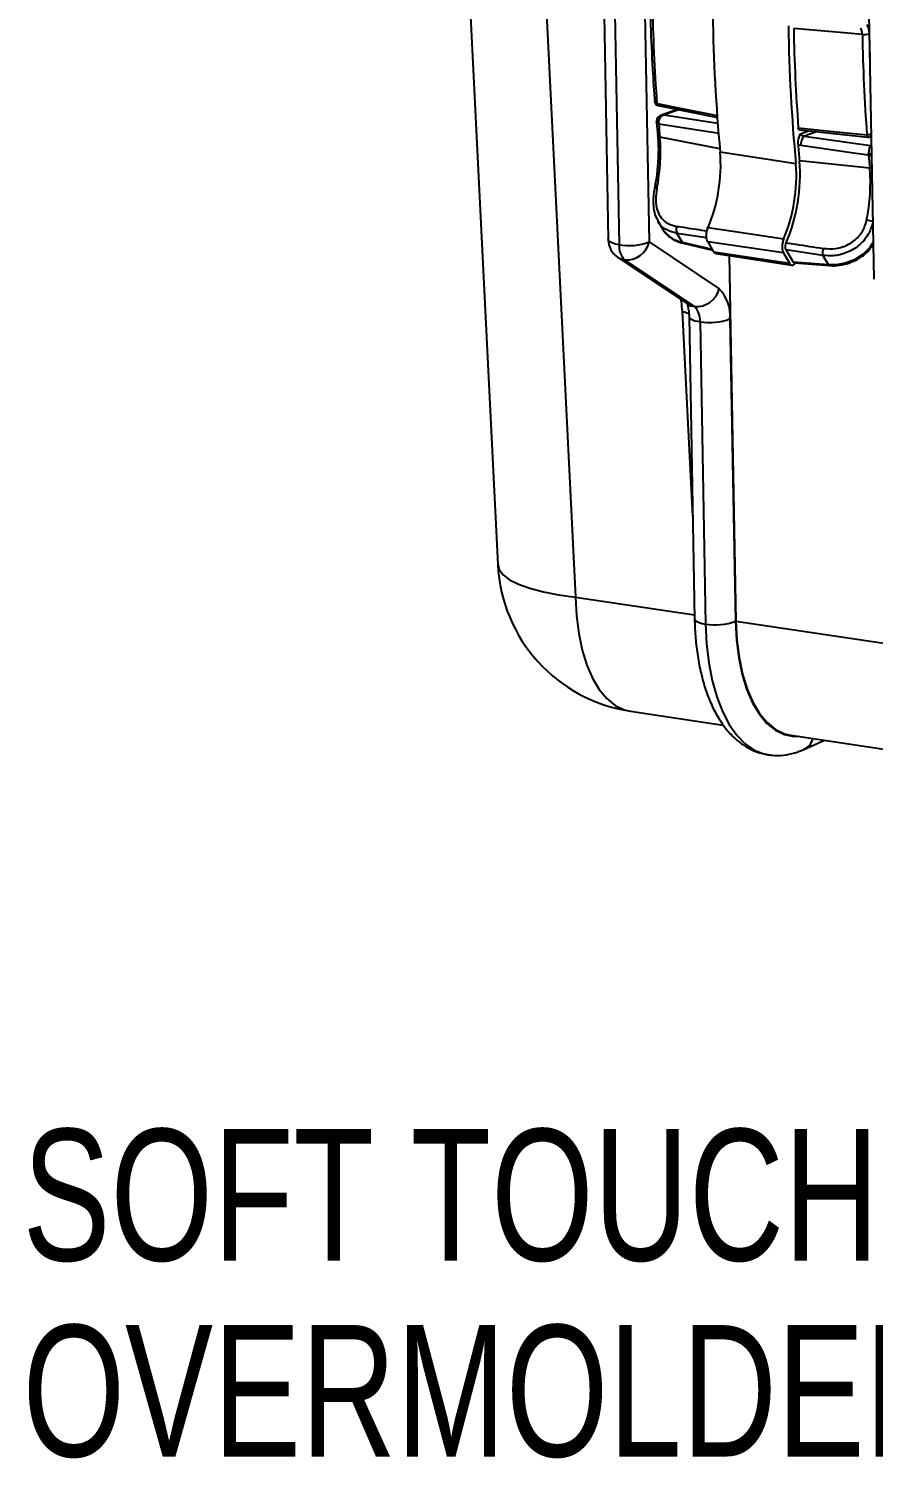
# Model space of a CAD drawing. Header units: millimetres. Extents: x 12 to 854, y 4 to 555.
# Drawn here: x 597.8 to 638.6, y 375 to 444 of the extents above; entities that cross this region are included whole.
import ezdxf

# ---------------------------------------------------------------- set-up
doc = ezdxf.new("R2010")
doc.units = ezdxf.units.MM
doc.linetypes.add('CENTER', pattern=[10.16, 6.35, -1.27, 1.27, -1.27])
doc.layers.add('DEFAULT_1', color=7, linetype='CENTER')
doc.styles.add('SLDTEXTSTYLE2', font='TXT', dxfattribs={"width": 0.75})

# ---------------------------------------------------------------- blocks, each defined once
blk = doc.blocks.new('SW_NOTE_0_7')
at = {"layer": 'DEFAULT_1', "color": 0, "char_height": 6.35, "attachment_point": 1, "style": 'SLDTEXTSTYLE2'}
for s, insert in [('SOFT TOUCH', (-51.3, 2.577)), ('OVERMOLDED HANDLE', (-51.3, -6.89))]:
    blk.add_mtext(s, dxfattribs=dict(at, insert=insert))

msp = doc.modelspace()

# ---------------------------------------------------------------- linework, layer by layer
at = {"color": 7, "linetype": 'Continuous', "lineweight": 25}
for p, q in [((626.121, 446.196), (626.351, 433.6)), ((638.387, 446.542), (638.653, 431.936)), ((619.1, 446.079), (620.484, 418.154)), ((625.603, 445.814), (625.821, 433.854)), ((622.848, 444.77), (624.245, 416.585)), ((628.177, 440.43), (628.181, 440.429)), ((628.244, 440.321), (631.097, 439.748)), ((629.175, 440.134), (628.394, 439.863)), ((628.155, 439.555), (628.156, 439.498)), ((628.156, 439.506), (628.213, 438.871)), ((628.265, 439.435), (628.262, 439.509)), ((631.22, 438.232), (628.322, 438.805)), ((635.068, 439.146), (638.373, 438.802)), ((635.288, 438.85), (638.489, 438.393)), ((638.319, 438.909), (638.324, 438.908)), ((638.498, 438.823), (638.527, 438.836)), ((634.89, 437.518), (631.233, 438.073)), ((635.133, 438.391), (634.996, 438.433)), ((638.404, 437.923), (638.404, 437.996)), ((638.462, 437.294), (635.066, 437.653)), ((628.221, 434.753), (628.449, 434.367)), ((627.796, 433.736), (631.176, 431.481)), ((628.452, 434.368), (628.471, 434.331)), ((629.146, 434.152), (629.401, 433.72)), ((634.291, 433.208), (630.631, 433.745)), ((630.631, 433.745), (630.914, 433.266)), ((629.45, 433.677), (630.865, 433.348)), ((630.914, 433.266), (634.586, 432.708)), ((631.027, 433.177), (634.699, 432.618)), ((631.67, 433.079), (631.992, 415.428)), ((634.291, 433.208), (634.586, 432.708)), ((634.766, 432.77), (634.42, 433.356)), ((636.2, 433.085), (634.42, 433.356)), ((636.461, 432.644), (636.2, 433.085)), ((637.789, 432.924), (638.08, 433.109)), ((626.292, 432.993), (629.672, 430.738)), ((626.615, 432.869), (629.995, 430.614)), ((634.766, 432.77), (636.461, 432.644)), ((634.827, 432.724), (636.526, 432.598)), ((629.73, 430.137), (629.996, 415.534)), ((630.259, 429.883), (630.525, 415.281)), ((631.705, 430.019), (631.971, 415.417)), ((626.897, 411.075), (631.383, 410.404)), ((634.644, 409.917), (644.215, 408.487)), ((635.274, 409.221), (636.28, 409.673))]:
    msp.add_line(p, q, dxfattribs=at)
at = {"color": 8, "linetype": 'Continuous', "lineweight": 25}
for p, q in [((627.573, 445.957), (627.796, 433.736)), ((629.227, 440.124), (628.524, 439.88)), ((628.524, 439.88), (631.119, 439.473)), ((635.114, 438.966), (635.502, 439.101)), ((635.893, 439.06), (635.288, 438.85)), ((638.527, 438.842), (638.497, 438.826)), ((638.489, 438.393), (638.535, 438.409)), ((630.576, 433.936), (629.146, 434.152)), ((629.401, 433.72), (630.843, 433.386)), ((629.905, 420.516), (629.405, 430.377)), ((624.245, 416.585), (629.992, 415.726)), ((631.992, 415.428), (642.824, 413.809))]:
    msp.add_line(p, q, dxfattribs=at)
at = {"color": 7, "linetype": 'Continuous', "lineweight": 25, "flags": 128}
for points in [[(638.101, 443.762), (637.395, 443.822), (634.784, 444.043)], [(628.227, 440.325), (628.228, 440.325), (628.243, 440.324)], [(631.205, 438.975), (630.652, 439.062), (628.265, 439.435)], [(635.008, 439.253), (635.314, 439.221), (636.538, 439.094), (638.319, 438.909)], [(638.404, 437.923), (637.789, 438.011), (635.133, 438.391)], [(630.644, 434.434), (631.522, 434.305), (634.304, 433.896)], [(631.992, 415.428), (632.039, 414.523), (632.148, 413.664), (632.315, 412.866), (632.539, 412.142), (632.815, 411.503), (633.14, 410.961), (633.507, 410.523), (633.911, 410.197), (634.346, 409.988), (634.644, 409.917)]]:
    msp.add_lwpolyline(points, dxfattribs=at)
at = {"color": 8, "linetype": 'Continuous', "lineweight": 25, "flags": 128}
for points in [[(638.43, 443.796), (638.442, 443.193), (638.458, 442.614)], [(628.181, 440.429), (628.263, 440.413), (629.374, 440.189), (631.089, 439.844)], [(628.181, 440.429), (628.185, 440.402), (628.191, 440.378), (628.201, 440.357), (628.212, 440.341), (628.226, 440.329), (628.241, 440.322), (628.244, 440.321)], [(628.154, 439.555), (628.154, 439.553), (628.16, 439.543), (628.174, 439.534), (628.197, 439.525), (628.226, 439.516), (628.262, 439.509)], [(628.265, 439.435), (628.229, 439.445), (628.199, 439.457), (628.176, 439.471), (628.162, 439.487), (628.156, 439.505), (628.156, 439.506)], [(638.373, 438.802), (638.368, 438.804), (638.356, 438.81), (638.345, 438.821), (638.336, 438.837), (638.328, 438.858), (638.323, 438.882), (638.319, 438.909)], [(638.324, 438.908), (638.329, 438.882), (638.337, 438.857), (638.346, 438.837), (638.356, 438.821), (638.368, 438.809), (638.381, 438.803), (638.389, 438.801)], [(626.351, 433.6), (626.182, 433.632), (626.04, 433.673), (625.931, 433.722), (625.857, 433.777), (625.824, 433.835), (625.821, 433.854)], [(626.292, 432.993), (626.441, 432.915), (626.615, 432.869)], [(629.672, 430.738), (629.821, 430.66), (629.995, 430.614)], [(629.73, 430.135), (629.742, 430.092), (629.778, 430.048), (629.836, 430.007), (629.915, 429.969), (630.013, 429.936), (630.129, 429.907), (630.259, 429.883)], [(620.484, 418.154), (620.548, 417.917), (620.741, 417.664), (621.057, 417.426), (621.492, 417.206), (622.039, 417.009), (622.688, 416.838), (623.427, 416.696), (624.245, 416.585)], [(624.245, 416.585), (624.293, 415.68), (624.401, 414.822), (624.568, 414.024), (624.792, 413.3), (625.069, 412.661), (625.393, 412.118), (625.76, 411.68), (626.165, 411.354), (626.599, 411.146), (626.897, 411.075)], [(629.996, 415.534), (629.998, 415.516), (630.032, 415.458), (630.105, 415.403), (630.215, 415.354), (630.357, 415.313), (630.525, 415.281)], [(630.525, 415.281), (630.573, 414.322), (630.68, 413.407), (630.846, 412.549), (631.067, 411.761), (631.341, 411.053), (631.663, 410.434), (632.03, 409.914), (632.436, 409.5), (632.875, 409.198), (633.342, 409.012), (633.542, 408.969)], [(631.971, 415.417), (632.019, 414.507), (632.128, 413.643), (632.296, 412.841), (632.521, 412.113), (632.799, 411.47), (633.125, 410.925), (633.495, 410.484), (633.901, 410.157), (634.338, 409.947), (634.798, 409.859), (635.026, 409.86)]]:
    msp.add_lwpolyline(points, dxfattribs=at)
at = {"color": 7, "linetype": 'Continuous', "lineweight": 25}
for centre, radius, start, end in [((711.961, 446.708), 84.02, 180.96685, 184.28466), ((714.787, 445.947), 83.924, 180.82364, 185.38389), ((718.47, 445.395), 83.95, 180.82819, 185.38388), ((719.236, 445.585), 84.465, 181.04564, 184.29889), ((638.198, 444.422), 0.667, 261.71851, 290.3524), ((722.135, 445.186), 84.045, 180.97102, 184.28348), ((705.513, 446.159), 77.541, 184.97429, 185.44182), ((619.27, 438.098), 9.08, 348.70081, 4.46642), ((635.67, 438.466), 0.542, 134.77379, 187.94564), ((623.442, 437.467), 7.815, 337.15974, 4.4419), ((712.908, 445.066), 78.195, 184.86585, 185.43964), ((715.636, 444.646), 77.524, 184.97566, 185.44188), ((627.135, 436.916), 7.779, 337.16339, 4.44054), ((626.615, 436.994), 8.477, 337.13853, 4.46351), ((629.387, 436.586), 9.102, 348.62264, 4.4647), ((629.475, 434.325), 0.371, 153.15267, 207.77801), ((626.879, 433.873), 1.058, 181.04404, 236.29404), ((626.819, 436.374), 2.813, 260.41113, 290.32313), ((626.703, 433.988), 1.122, 265.51323, 347.04518), ((627.26, 433.516), 0.913, 174.6712, 225.07068), ((636.681, 433.235), 0.504, 158.03837, 197.32263), ((637.957, 432.994), 0.182, 202.6727, 222.51317), ((630.083, 431.733), 1.122, 265.51323, 347.04518), ((629.886, 430.189), 1.826, 354.6712, 45.07068), ((629.35, 429.968), 0.913, 354.6712, 45.07068), ((630.728, 432.657), 2.813, 260.41113, 290.32313), ((628.01, 418.527), 7.535, 182.83698, 261.50122), ((630.994, 418.054), 2.813, 260.41113, 290.32313)]:
    msp.add_arc(centre, radius, start, end, dxfattribs=at)
at = {"color": 8, "linetype": 'Continuous', "lineweight": 25}
for centre, radius, start, end in [((628.277, 440.414), 0.102, 170.88267, 240.81418), ((638.55, 439.196), 1.209, 263.05791, 269.65203), ((638.465, 438.539), 0.619, 264.40572, 277.34116), ((628.106, 436.082), 0.247, 74.16908, 100.70984), ((637.953, 432.448), 2.369, 74.08952, 81.31663), ((629.47, 433.75), 0.0752, 202.98632, 254.28719), ((638.16, 433.162), 0.0958, 213.69482, 253.2335), ((636.536, 432.683), 0.085, 207.2531, 263.18872), ((634.919, 409.966), 0.825, 295.40912, 345.27413)]:
    msp.add_arc(centre, radius, start, end, dxfattribs=at)
at = {"color": 7, "linetype": 'Continuous', "lineweight": 25}
for points, knots in [([(627.845, 445.347), (627.853, 444.969), (627.877, 443.873), (627.946, 442.242), (628.032, 441.007), (628.07, 440.47)], [0, 0, 0, 0, 0.229309, 0.66504, 1, 1, 1, 1]), ([(638.101, 443.762), (638.098, 443.814), (638.092, 443.92), (638.057, 444.012), (638.032, 444.051), (638.027, 444.058)], [0, 0, 0, 0, 0.446614, 0.893078, 1, 1, 1, 1]), ([(638.319, 444.241), (638.346, 444.189), (638.4, 444.085), (638.426, 443.914), (638.429, 443.815), (638.43, 443.796)], [0, 0, 0, 0, 0.448324, 0.896657, 1, 1, 1, 1]), ([(628.069, 440.531), (628.069, 440.516), (628.071, 440.474), (628.102, 440.411), (628.156, 440.353), (628.204, 440.335), (628.227, 440.326)], [0, 0, 0, 0, 0.164621, 0.455606, 0.739132, 1, 1, 1, 1]), ([(628.399, 439.865), (628.399, 439.865), (628.356, 439.857), (628.283, 439.809), (628.201, 439.722), (628.158, 439.631), (628.159, 439.573), (628.16, 439.555)], [0, 0, 0, 0, 0.002018, 0.31266, 0.592627, 0.86575, 1, 1, 1, 1]), ([(628.262, 439.509), (628.265, 439.546), (628.273, 439.62), (628.318, 439.725), (628.383, 439.81), (628.455, 439.86), (628.504, 439.876), (628.523, 439.88), (628.524, 439.88)], [0, 0, 0, 0, 0.210458, 0.420831, 0.633625, 0.851519, 0.995893, 1, 1, 1, 1]), ([(635.068, 439.147), (635.067, 439.147), (635.056, 439.145), (635.038, 439.161), (635.018, 439.192), (635.01, 439.228), (635.008, 439.249), (635.008, 439.253)], [0, 0, 0, 0, 0.0509524, 0.3453256, 0.6390452, 0.9317868, 1, 1, 1, 1]), ([(628.212, 438.891), (628.22, 438.779), (628.244, 438.451), (628.25, 437.958), (628.219, 437.572), (628.206, 437.418)], [0, 0, 0, 0, 0.238808, 0.694474, 1, 1, 1, 1]), ([(634.996, 438.433), (634.994, 438.478), (634.992, 438.567), (635.022, 438.732), (635.068, 438.863), (635.104, 438.944), (635.114, 438.966), (635.114, 438.966)], [0, 0, 0, 0, 0.241873, 0.482805, 0.860748, 0.996299, 1, 1, 1, 1]), ([(635.114, 438.966), (635.122, 438.952), (635.139, 438.922), (635.184, 438.886), (635.235, 438.859), (635.271, 438.853), (635.288, 438.85)], [0, 0, 0, 0, 0.267399, 0.551853, 0.787067, 1, 1, 1, 1]), ([(638.365, 438.803), (638.372, 438.802), (638.381, 438.801), (638.389, 438.801), (638.39, 438.802)], [0, 0, 0, 0, 0.927447, 1, 1, 1, 1]), ([(638.389, 438.802), (638.391, 438.802), (638.417, 438.796), (638.456, 438.805), (638.487, 438.821), (638.497, 438.826)], [0, 0, 0, 0, 0.044499, 0.7104815, 1, 1, 1, 1]), ([(638.489, 438.393), (638.489, 438.393), (638.483, 438.387), (638.47, 438.366), (638.448, 438.308), (638.427, 438.216), (638.411, 438.108), (638.406, 438.033), (638.404, 437.996)], [0, 0, 0, 0, 0.004107, 0.148481, 0.366375, 0.579169, 0.789542, 1, 1, 1, 1]), ([(628.206, 437.418), (628.201, 437.342), (628.184, 437.047), (628.127, 436.679), (628.073, 436.393), (628.06, 436.324)], [0, 0, 0, 0, 0.20928, 0.809682, 1, 1, 1, 1]), ([(628.064, 436.323), (628.041, 436.199), (627.991, 435.915), (627.991, 435.486), (628.058, 435.075), (628.174, 434.856), (628.227, 434.755)], [0, 0, 0, 0, 0.218079, 0.495561, 0.767986, 1, 1, 1, 1]), ([(628.174, 436.319), (628.147, 436.136), (628.094, 435.769), (628.168, 435.272), (628.372, 434.879), (628.696, 434.601), (628.994, 434.529), (629.144, 434.492)], [0, 0, 0, 0, 0.199551, 0.399542, 0.592465, 0.795635, 1, 1, 1, 1]), ([(630.631, 433.745), (630.614, 433.782), (630.58, 433.856), (630.562, 434.014), (630.571, 434.184), (630.603, 434.329), (630.633, 434.406), (630.644, 434.434)], [0, 0, 0, 0, 0.21891, 0.43782, 0.656728, 0.875635, 1, 1, 1, 1]), ([(636.214, 433.424), (636.417, 433.411), (636.822, 433.385), (637.437, 433.587), (637.928, 433.958), (638.208, 434.391), (638.282, 434.681), (638.31, 434.79)], [0, 0, 0, 0, 0.230377, 0.461172, 0.679992, 0.878579, 1, 1, 1, 1]), ([(628.471, 434.331), (628.585, 434.19), (628.812, 433.91), (629.205, 433.783), (629.401, 433.72)], [0, 0, 0, 0, 0.500765, 1, 1, 1, 1]), ([(628.476, 434.328), (628.482, 434.317), (628.546, 434.201), (628.732, 434.011), (629.056, 433.806), (629.306, 433.696), (629.448, 433.678), (629.45, 433.678)], [0, 0, 0, 0, 0.033407, 0.349967, 0.67163, 0.996805, 1, 1, 1, 1]), ([(634.304, 433.896), (634.285, 433.846), (634.248, 433.745), (634.223, 433.571), (634.226, 433.406), (634.253, 433.282), (634.281, 433.228), (634.291, 433.208)], [0, 0, 0, 0, 0.218922, 0.437845, 0.656768, 0.875694, 1, 1, 1, 1]), ([(634.42, 433.356), (634.411, 433.375), (634.394, 433.412), (634.385, 433.491), (634.389, 433.576), (634.405, 433.648), (634.42, 433.687), (634.426, 433.7)], [0, 0, 0, 0, 0.219721, 0.439473, 0.658473, 0.876735, 1, 1, 1, 1]), ([(634.426, 433.7), (634.58, 433.677), (635.176, 433.584), (635.772, 433.492), (636.214, 433.424)], [0, 0, 0, 0, 0.257776, 1, 1, 1, 1]), ([(631.027, 433.179), (631.025, 433.178), (630.995, 433.173), (630.955, 433.207), (630.924, 433.251), (630.914, 433.266)], [0, 0, 0, 0, 0.048093, 0.676979, 1, 1, 1, 1]), ([(637.821, 432.874), (637.861, 432.892), (637.973, 432.944), (638.066, 433.026), (638.126, 433.078)], [0, 0, 0, 0, 0.358019, 1, 1, 1, 1]), ([(638.131, 433.072), (638.144, 433.082), (638.28, 433.19), (638.458, 433.374), (638.582, 433.569), (638.622, 433.632)], [0, 0, 0, 0, 0.0649228, 0.7001662, 1, 1, 1, 1]), ([(634.586, 432.708), (634.607, 432.68), (634.65, 432.624), (634.733, 432.61), (634.812, 432.641), (634.856, 432.697), (634.875, 432.721)], [0, 0, 0, 0, 0.270703, 0.541407, 0.812109, 1, 1, 1, 1]), ([(634.827, 432.727), (634.824, 432.726), (634.808, 432.723), (634.786, 432.74), (634.771, 432.762), (634.766, 432.77)], [0, 0, 0, 0, 0.113375, 0.699652, 1, 1, 1, 1]), ([(636.461, 432.644), (636.676, 432.644), (637.113, 432.645), (637.562, 432.83), (637.789, 432.924)], [0, 0, 0, 0, 0.492822, 1, 1, 1, 1]), ([(636.526, 432.6), (636.54, 432.599), (636.691, 432.581), (637.001, 432.606), (637.428, 432.698), (637.697, 432.819), (637.821, 432.875)], [0, 0, 0, 0, 0.0338929, 0.3683652, 0.707135, 1, 1, 1, 1]), ([(629.608, 430.792), (629.606, 430.794), (629.597, 430.805), (629.638, 430.737), (629.685, 430.577), (629.721, 430.363), (629.727, 430.202), (629.73, 430.137)], [0, 0, 0, 0, 0.078648, 0.314222, 0.559289, 0.821593, 1, 1, 1, 1]), ([(629.996, 415.534), (630, 415.374), (630.014, 414.908), (630.079, 414.159), (630.21, 413.307), (630.4, 412.5), (630.649, 411.747), (630.959, 411.057), (631.33, 410.442), (631.747, 409.934), (632.195, 409.535), (632.675, 409.237), (633.125, 409.044), (633.425, 409), (633.535, 408.983)], [0, 0, 0, 0, 0.048622, 0.140849, 0.233545, 0.326888, 0.421008, 0.515933, 0.611352, 0.705959, 0.788079, 0.866909, 0.951158, 1, 1, 1, 1]), ([(633.535, 408.983), (633.607, 408.968), (633.858, 408.916), (634.299, 408.939), (634.811, 409.034), (635.128, 409.163), (635.274, 409.221)], [0, 0, 0, 0, 0.124831, 0.432587, 0.740306, 1, 1, 1, 1])]:
    msp.add_open_spline(points, degree=3, knots=knots, dxfattribs=at)
at = {"color": 8, "linetype": 'Continuous', "lineweight": 25}
for points, knots in [([(628.177, 440.43), (628.155, 440.437), (628.113, 440.451), (628.074, 440.488), (628.069, 440.518), (628.067, 440.532)], [0, 0, 0, 0, 0.34577, 0.69127, 1, 1, 1, 1]), ([(628.4, 439.86), (628.416, 439.867), (628.454, 439.882), (628.498, 439.882), (628.523, 439.88), (628.524, 439.88)], [0, 0, 0, 0, 0.41034, 0.983691, 1, 1, 1, 1]), ([(628.322, 438.805), (628.3, 438.811), (628.257, 438.822), (628.22, 438.848), (628.217, 438.868), (628.216, 438.876)], [0, 0, 0, 0, 0.363202, 0.726403, 1, 1, 1, 1]), ([(638.525, 438.948), (638.512, 438.942), (638.474, 438.923), (638.402, 438.907), (638.35, 438.908), (638.324, 438.908)], [0, 0, 0, 0, 0.215905, 0.607801, 1, 1, 1, 1]), ([(638.489, 438.393), (638.489, 438.393), (638.505, 438.389), (638.521, 438.382), (638.536, 438.374)], [0, 0, 0, 0, 0.0336336, 1, 1, 1, 1]), ([(638.555, 437.293), (638.551, 437.293), (638.519, 437.289), (638.489, 437.292), (638.462, 437.294)], [0, 0, 0, 0, 0.121091, 1, 1, 1, 1]), ([(629.146, 434.152), (628.966, 434.204), (628.604, 434.309), (628.303, 434.549), (628.233, 434.743), (628.228, 434.756)], [0, 0, 0, 0, 0.482022, 0.964317, 1, 1, 1, 1]), ([(629.144, 434.492), (629.282, 434.472), (629.766, 434.4), (630.25, 434.328), (630.596, 434.277)], [0, 0, 0, 0, 0.284963, 1, 1, 1, 1]), ([(638.603, 434.657), (638.539, 434.459), (638.403, 434.04), (637.943, 433.536), (637.349, 433.193), (636.738, 433.044), (636.364, 433.073), (636.2, 433.085)], [0, 0, 0, 0, 0.195954, 0.413077, 0.622143, 0.834485, 1, 1, 1, 1]), ([(638.08, 433.109), (638.27, 433.273), (638.484, 433.458), (638.606, 433.694), (638.62, 433.721)], [0, 0, 0, 0, 0.88389, 1, 1, 1, 1]), ([(629.405, 430.377), (629.393, 430.537), (629.379, 430.731), (629.348, 430.925), (629.343, 430.958)], [0, 0, 0, 0, 0.828939, 1, 1, 1, 1]), ([(629.405, 430.377), (629.46, 430.367), (629.573, 430.346), (629.686, 430.298), (629.744, 430.255), (629.741, 430.229), (629.741, 430.224)], [0, 0, 0, 0, 0.296839, 0.607378, 0.917917, 1, 1, 1, 1])]:
    msp.add_open_spline(points, degree=3, knots=knots, dxfattribs=at)

# ---------------------------------------------------------------- block references
at = {"layer": 'DEFAULT_1'}
msp.add_blockref('SW_NOTE_0_7', (648.824, 388.313), dxfattribs=at)

doc.saveas('drawing.dxf')
